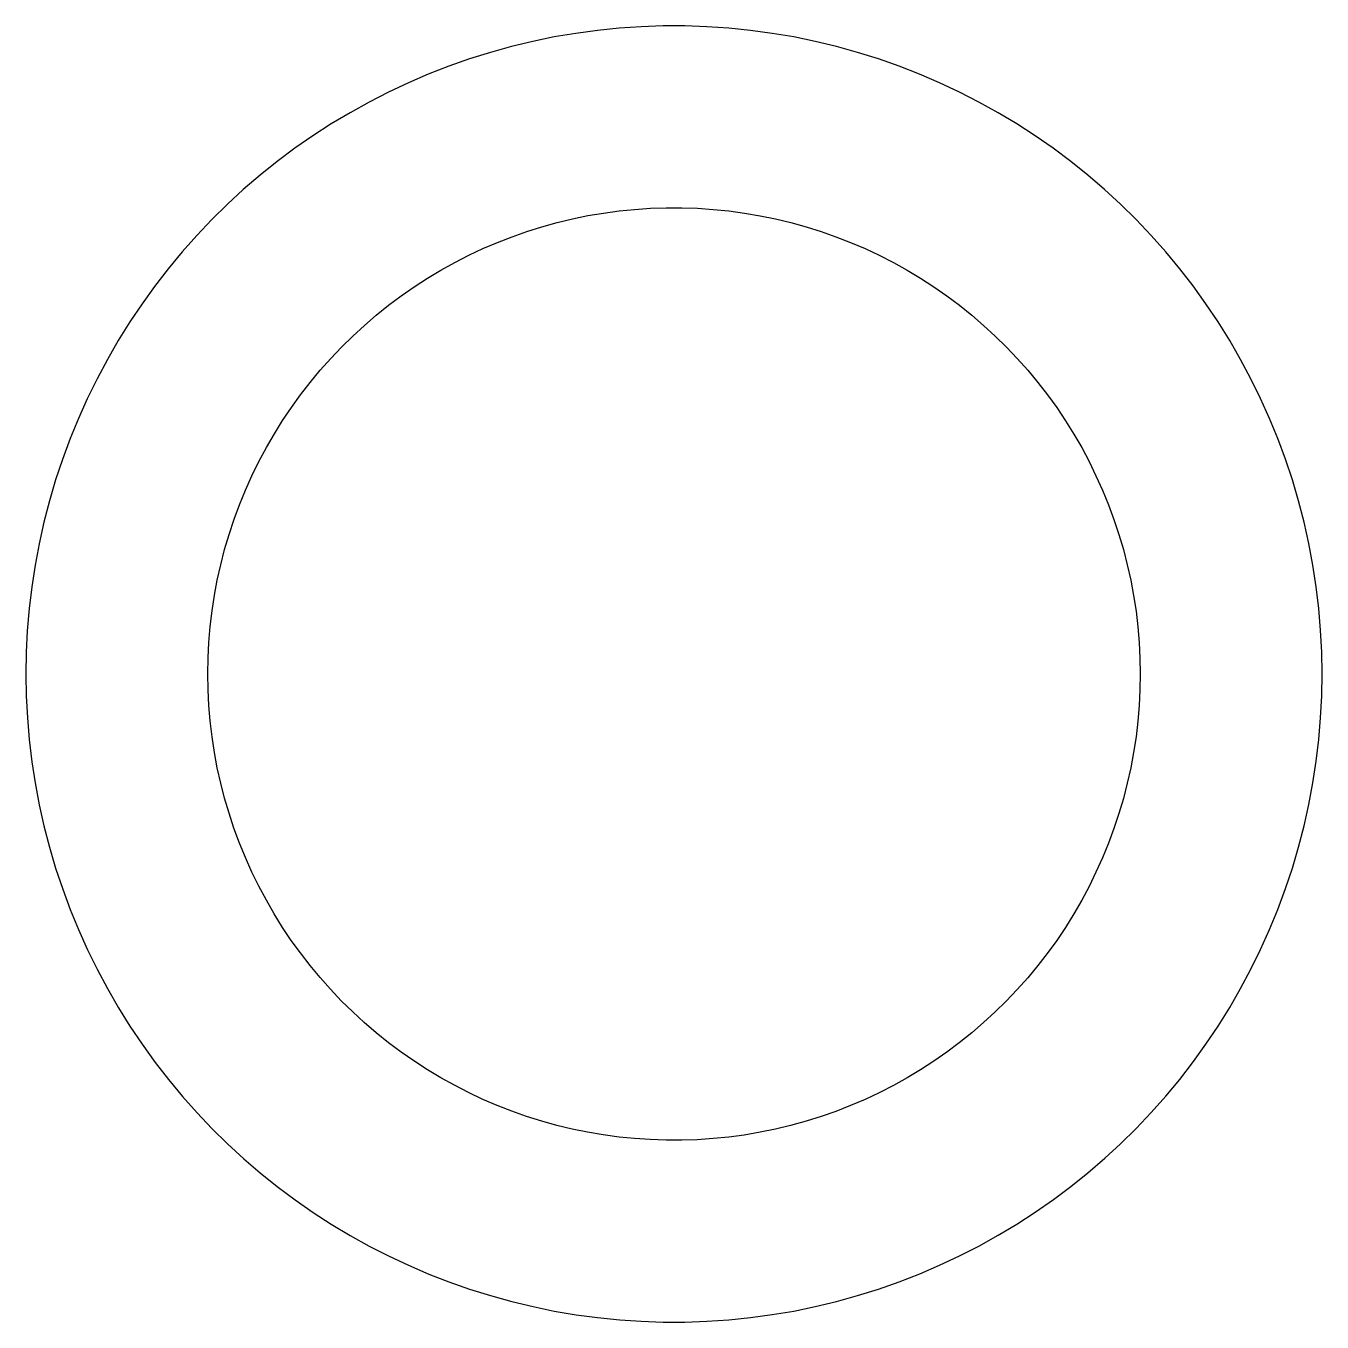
# Model space of a CAD drawing. Extents: x 68 to 82, y 68 to 82.
import ezdxf

# ---------------------------------------------------------------- set-up
doc = ezdxf.new("R2010")
doc.units = 0

msp = doc.modelspace()

# ---------------------------------------------------------------- linework, layer by layer
for points in [[(81.979, 75.004), (81.975, 75.236), (81.963, 75.471), (81.943, 75.706), (81.915, 75.94), (81.88, 76.173), (81.836, 76.405), (81.785, 76.635), (81.726, 76.863), (81.659, 77.089), (81.584, 77.313), (81.503, 77.534), (81.413, 77.752), (81.317, 77.967), (81.213, 78.179), (81.102, 78.387), (80.984, 78.591), (80.859, 78.791), (80.728, 78.987), (80.59, 79.178), (80.446, 79.364), (80.295, 79.546), (80.139, 79.722), (79.976, 79.893), (79.808, 80.058), (79.635, 80.218), (79.456, 80.371), (79.272, 80.519), (79.083, 80.66), (78.889, 80.794), (78.691, 80.923), (78.489, 81.044), (78.283, 81.158), (78.073, 81.266), (77.86, 81.366), (77.643, 81.459), (77.424, 81.544), (77.201, 81.623), (76.976, 81.693), (76.749, 81.756), (76.52, 81.811), (76.289, 81.859), (76.057, 81.898), (75.823, 81.93), (75.589, 81.954), (75.353, 81.97), (75.118, 81.978), (74.882, 81.978), (74.646, 81.97), (74.411, 81.954), (74.177, 81.93), (73.943, 81.898), (73.711, 81.859), (73.48, 81.811), (73.251, 81.756), (73.023, 81.693), (72.799, 81.623), (72.576, 81.544), (72.352, 81.457), (72.14, 81.366), (71.926, 81.266), (71.717, 81.158), (71.511, 81.044), (71.308, 80.923), (71.11, 80.795), (70.917, 80.66), (70.728, 80.519), (70.544, 80.371), (70.362, 80.215), (70.192, 80.058), (70.024, 79.893), (69.861, 79.722), (69.705, 79.546), (69.554, 79.364), (69.407, 79.174), (69.272, 78.987), (69.141, 78.791), (69.016, 78.591), (68.898, 78.387), (68.787, 78.179), (68.681, 77.963), (68.587, 77.752), (68.497, 77.534), (68.414, 77.309), (68.341, 77.089), (68.274, 76.863), (68.215, 76.635), (68.163, 76.4), (68.12, 76.173), (68.085, 75.94), (68.057, 75.706), (68.036, 75.466), (68.025, 75.236), (68.021, 74.995), (68.025, 74.764), (68.037, 74.529), (68.057, 74.294), (68.085, 74.055), (68.12, 73.827), (68.165, 73.591), (68.215, 73.365), (68.274, 73.137), (68.341, 72.911), (68.417, 72.683), (68.497, 72.466), (68.587, 72.248), (68.685, 72.029), (68.787, 71.821), (68.898, 71.613), (69.018, 71.405), (69.141, 71.209), (69.272, 71.013), (69.412, 70.818), (69.557, 70.632), (69.707, 70.451), (69.864, 70.274), (70.024, 70.107), (70.192, 69.942), (70.369, 69.779), (70.544, 69.629), (70.728, 69.481), (70.921, 69.337), (71.114, 69.203), (71.308, 69.077), (71.514, 68.954), (71.717, 68.841), (71.926, 68.734), (72.14, 68.634), (72.361, 68.539), (72.576, 68.455), (72.799, 68.377), (73.023, 68.307), (73.255, 68.243), (73.484, 68.188), (73.711, 68.141), (73.948, 68.101), (74.177, 68.07), (74.416, 68.045), (74.646, 68.03), (74.882, 68.022), (75.118, 68.022), (75.353, 68.03), (75.589, 68.046), (75.823, 68.07), (76.057, 68.102), (76.289, 68.141), (76.52, 68.189), (76.749, 68.244), (76.976, 68.307), (77.201, 68.377), (77.424, 68.455), (77.647, 68.543), (77.86, 68.634), (78.073, 68.734), (78.283, 68.841), (78.489, 68.956), (78.691, 69.077), (78.889, 69.205), (79.087, 69.343), (79.272, 69.481), (79.456, 69.629), (79.638, 69.785), (79.808, 69.942), (79.976, 70.107), (80.139, 70.278), (80.295, 70.454), (80.446, 70.635), (80.593, 70.826), (80.728, 71.013), (80.859, 71.209), (80.984, 71.409), (81.102, 71.613), (81.213, 71.821), (81.317, 72.033), (81.413, 72.248), (81.503, 72.466), (81.586, 72.691), (81.659, 72.911), (81.726, 73.137), (81.785, 73.365), (81.836, 73.595), (81.88, 73.827), (81.915, 74.06), (81.943, 74.294), (81.963, 74.529), (81.975, 74.764), (81.979, 75.004)], [(80.018, 74.83), (80.009, 74.661), (79.995, 74.492), (79.975, 74.324), (79.949, 74.156), (79.918, 73.989), (79.881, 73.824), (79.839, 73.66), (79.791, 73.497), (79.737, 73.336), (79.678, 73.177), (79.614, 73.02), (79.544, 72.865), (79.47, 72.713), (79.39, 72.563), (79.305, 72.416), (79.215, 72.272), (79.121, 72.132), (79.02, 71.992), (78.918, 71.86), (78.81, 71.729), (78.697, 71.603), (78.578, 71.477), (78.459, 71.361), (78.334, 71.246), (78.206, 71.136), (78.071, 71.027), (77.937, 70.928), (77.798, 70.831), (77.653, 70.737), (77.51, 70.652), (77.362, 70.569), (77.211, 70.492), (77.058, 70.42), (76.902, 70.353), (76.744, 70.291), (76.584, 70.235), (76.422, 70.185), (76.255, 70.138), (76.093, 70.1), (75.927, 70.065), (75.757, 70.036), (75.589, 70.014), (75.42, 69.997), (75.251, 69.985), (75.085, 69.98), (74.915, 69.98), (74.743, 69.986), (74.576, 69.997), (74.408, 70.014), (74.237, 70.037), (74.069, 70.066), (73.903, 70.1), (73.738, 70.14), (73.578, 70.185), (73.413, 70.236), (73.253, 70.293), (73.095, 70.354), (72.942, 70.42), (72.786, 70.493), (72.635, 70.571), (72.489, 70.652), (72.344, 70.739), (72.199, 70.833), (72.062, 70.928), (71.927, 71.03), (71.792, 71.137), (71.663, 71.248), (71.541, 71.361), (71.417, 71.482), (71.301, 71.605), (71.188, 71.732), (71.082, 71.86), (70.976, 71.997), (70.879, 72.132), (70.784, 72.272), (70.693, 72.419), (70.61, 72.563), (70.529, 72.716), (70.454, 72.868), (70.385, 73.023), (70.322, 73.177), (70.261, 73.339), (70.208, 73.5), (70.16, 73.663), (70.119, 73.824), (70.082, 73.989), (70.05, 74.156), (70.025, 74.324), (70.004, 74.495), (69.991, 74.661), (69.982, 74.83), (69.979, 75.003), (69.982, 75.173), (69.99, 75.339), (70.005, 75.511), (70.025, 75.679), (70.051, 75.847), (70.082, 76.011), (70.119, 76.176), (70.161, 76.34), (70.209, 76.503), (70.264, 76.667), (70.322, 76.823), (70.386, 76.98), (70.455, 77.135), (70.53, 77.287), (70.61, 77.437), (70.696, 77.586), (70.784, 77.728), (70.881, 77.871), (70.978, 78.006), (71.082, 78.14), (71.19, 78.271), (71.303, 78.397), (71.42, 78.52), (71.541, 78.639), (71.666, 78.754), (71.794, 78.864), (71.927, 78.97), (72.062, 79.072), (72.202, 79.169), (72.344, 79.261), (72.49, 79.348), (72.638, 79.43), (72.789, 79.508), (72.942, 79.58), (73.098, 79.647), (73.256, 79.708), (73.416, 79.765), (73.578, 79.815), (73.742, 79.861), (73.906, 79.9), (74.073, 79.935), (74.24, 79.963), (74.408, 79.986), (74.576, 80.003), (74.746, 80.014), (74.915, 80.02), (75.085, 80.02), (75.254, 80.014), (75.423, 80.003), (75.592, 79.986), (75.76, 79.963), (75.927, 79.934), (76.093, 79.9), (76.258, 79.86), (76.422, 79.815), (76.584, 79.765), (76.744, 79.708), (76.902, 79.647), (77.058, 79.58), (77.211, 79.508), (77.362, 79.43), (77.51, 79.348), (77.656, 79.261), (77.798, 79.169), (77.937, 79.072), (78.073, 78.97), (78.206, 78.864), (78.334, 78.754), (78.459, 78.639), (78.58, 78.52), (78.697, 78.397), (78.81, 78.27), (78.918, 78.14), (79.022, 78.006), (79.121, 77.868), (79.215, 77.727), (79.305, 77.583), (79.39, 77.437), (79.47, 77.287), (79.544, 77.135), (79.614, 76.98), (79.678, 76.823), (79.737, 76.664), (79.79, 76.503), (79.839, 76.34), (79.881, 76.176), (79.918, 76.011), (79.949, 75.844), (79.975, 75.676), (79.995, 75.508), (80.009, 75.339), (80.018, 75.17), (80.021, 75), (80.018, 74.83)]]:
    msp.add_lwpolyline(points, close=True)

doc.saveas('drawing.dxf')
